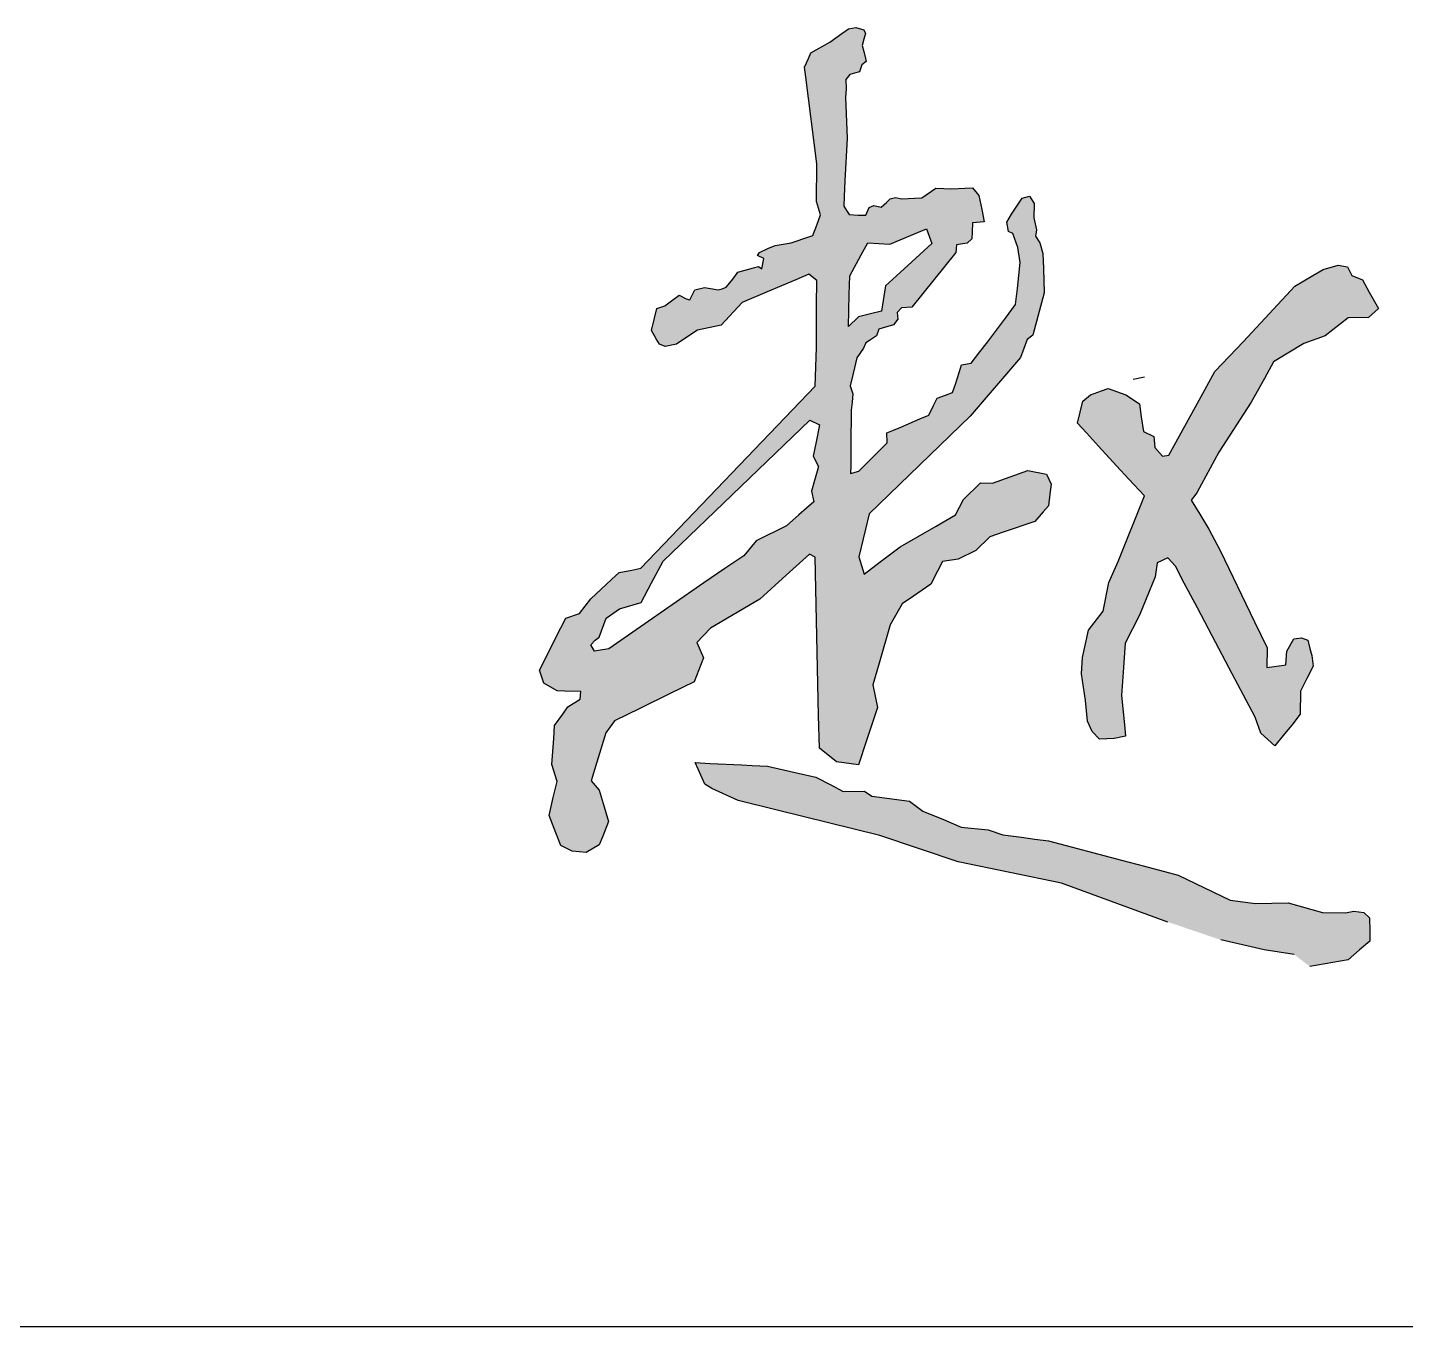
# Model space of a CAD drawing. Header units: inches. Extents: x -1293886 to -986005, y -15154 to 203628.
# Drawn here: x -988859 to -988248, y -2954 to -2378 of the extents above; entities that cross this region are included whole.
import ezdxf

# ---------------------------------------------------------------- set-up
doc = ezdxf.new("R2010")
doc.units = ezdxf.units.IN
doc.header["$LTSCALE"] = 100
doc.header["$MEASUREMENT"] = 0
doc.layers.get('0').update_dxf_attribs({"color": 252})
doc.layers.add('TK', color=142, linetype='Continuous')

# ---------------------------------------------------------------- blocks, each defined once
blk = doc.blocks.new('A$C05385F37')
at = {"layer": 'TK'}
blk.add_line((-8000, -29800), (-1000, -29800), dxfattribs=at)

msp = doc.modelspace()

# ---------------------------------------------------------------- hatches: boundary and pattern name
h = msp.add_hatch(color=1)
h.dxf.hatch_style = 1
h.paths.add_polyline_path([(-988102.1, -2750.84), (-988102.35, -2746.28), (-988097.63, -2742.82), (-988092.08, -2742.12), (-988090.14, -2743.37), (-988090.28, -2749.19), (-988090.44, -2756.1), (-988089.17, -2763.47), (-988088.01, -2770.19), (-988088.75, -2776.78), (-988089.44, -2782.88), (-988091.67, -2785.37), (-988093.05, -2780.11), (-988096.11, -2775.95), (-988099.04, -2771.94), (-988099.99, -2765.41), (-988101.17, -2757.24)], flags=16)
h.paths.add_polyline_path([(-988139.25, -2723.11), (-988142.24, -2719.81), (-988135.94, -2711), (-988129.49, -2705.66), (-988124.14, -2704.09), (-988120.53, -2709.9), (-988118.32, -2719.02), (-988121.31, -2722.33), (-988127.92, -2725.16), (-988134.37, -2726.41)], flags=16)
h.paths.add_polyline_path([(-988034.89, -2615.32), (-988030.85, -2607.53), (-988022.81, -2596.05), (-988018.91, -2582.97), (-988010.87, -2573.1), (-988002.83, -2551.3), (-987995.51, -2531.43), (-987996.4, -2523.3), (-987997.51, -2513.2), (-987998.47, -2504.46), (-987994.1, -2497.37), (-987987.44, -2493.23), (-987977.11, -2495.07), (-987972.06, -2499.2), (-987968.61, -2505.17), (-987970.68, -2514.12), (-987975.04, -2518.02), (-987973.89, -2524.91), (-987977.57, -2535.23), (-987980.66, -2543.92), (-987984, -2554.05), (-988020.24, -2631.29), (-988028.5, -2633.61), (-988031.77, -2632.19), (-988035.31, -2630.66), (-988036.02, -2625.67), (-988036.46, -2622.63), (-988036.88, -2619.72)])
h.paths.add_polyline_path([(-988116.18, -2686.02), (-988115.38, -2688.27), (-988113.66, -2693.14), (-988112.32, -2696.94), (-988106.77, -2705.61), (-988107.17, -2711.17), (-988104.92, -2715.67), (-988103.94, -2717.63), (-988098.83, -2717.79), (-988096.32, -2717.87), (-988095.25, -2715.27), (-988095.78, -2712.89), (-988096.54, -2709.46), (-988098.56, -2706.14), (-988101.44, -2696.41), (-988100.37, -2689.48), (-988099.71, -2685.2), (-988097.71, -2680.96), (-988096.24, -2677.86), (-988100.1, -2674.03), (-988111.57, -2675.37), (-988117.94, -2676.11), (-988124.2, -2676.83), (-988126.51, -2682.05), (-988120.68, -2682.44), (-988117.97, -2682.63)], flags=16)
h.paths.add_polyline_path([(-988150.93, -2565.18), (-988148.42, -2567.05), (-988141.27, -2564.88), (-988134.12, -2567.27), (-988131.52, -2572.46), (-988133.25, -2580.69), (-988134.92, -2588.6), (-988138.24, -2593.25), (-988138.02, -2598.88), (-988137.85, -2603.2), (-988137.76, -2605.63), (-988126.75, -2591.52), (-988119.6, -2590.22), (-988114.84, -2588.7), (-988108.99, -2580.04), (-988100.1, -2572.9), (-988095.99, -2558.82), (-988090.13, -2548.64), (-988081.25, -2543.88), (-988073.67, -2545.61), (-988068.47, -2550.38), (-988070.85, -2557.74), (-988073.88, -2565.97), (-988076.89, -2574.12), (-988091, -2591.95), (-988112.93, -2614.52), (-988111.97, -2617.39), (-988060.4, -2601.73), (-988056.01, -2603.83), (-988053.71, -2607.84), (-988051.51, -2611.71), (-988056.39, -2616.05), (-988061.51, -2620.6), (-988130.98, -2665.64), (-988128.86, -2668.39), (-988123.56, -2669.03), (-988119.75, -2669.49), (-988117, -2662.04), (-988110.01, -2661.2), (-988101.51, -2660.17), (-988096.11, -2659.51), (-988092.64, -2661.83), (-988087.86, -2665.03), (-988083.11, -2666.07), (-988079.47, -2666.86), (-988076.13, -2662.47), (-988074.15, -2659.87), (-988071.89, -2657.81), (-988064.41, -2650.98), (-988056.43, -2647.44), (-988051.89, -2645.43), (-988047.53, -2645.32), (-988045.2, -2648.71), (-988046.26, -2657.39), (-988046.79, -2661.69), (-988047.25, -2665.49), (-988058.91, -2668.68), (-988063.98, -2670.06), (-988066.9, -2674.07), (-988068.01, -2675.61), (-988071.21, -2680.01), (-988075.59, -2680.88), (-988080.28, -2684.4), (-988079.58, -2692.61), (-988074.41, -2713.73), (-988069.25, -2716.55), (-988065.28, -2718.71), (-988057.74, -2719.83), (-988049.13, -2720.14), (-988041.65, -2717.65), (-988033.25, -2714.85), (-988027.4, -2712.89), (-988026.05, -2708.7), (-988026.05, -2700.68), (-988026.05, -2695.4), (-988023.06, -2692.65), (-988013.19, -2692.88), (-988004.48, -2693.08), (-988000.11, -2692.88), (-987996.67, -2695.86), (-987990.7, -2697.01), (-987988.18, -2692.19), (-987986.64, -2689.25), (-987978.31, -2688.06), (-987975.1, -2691.04), (-987977.62, -2695.63), (-987979.72, -2699.43), (-987981.24, -2702.21), (-987978.54, -2704.58), (-987976.17, -2705.48), (-987970.15, -2695.46), (-987940.37, -2658.56), (-987940.01, -2653.93), (-987942.15, -2650.9), (-987942.8, -2649.97), (-987947.32, -2652.14), (-988009.89, -2682.21), (-988017.06, -2680.84), (-988017.77, -2676.56), (-988020.09, -2674.42), (-988020.27, -2669.97), (-988018.13, -2664.26), (-988016.28, -2659.34), (-988011.71, -2654.46), (-987998.94, -2641.25), (-987952.84, -2617), (-987949.21, -2615.08), (-987947.5, -2600.85), (-987951.75, -2593.59), (-987955.07, -2587.93), (-987959.01, -2564.65), (-987957.81, -2560.86), (-987955.95, -2555.03), (-987961.43, -2551.56), (-987966.25, -2551.56), (-987968.15, -2548.11), (-987961.68, -2541.65), (-987960.73, -2533.25), (-987956.52, -2521.41), (-987947.73, -2519.31), (-987942.19, -2524.08), (-987937.07, -2528.49), (-987942.38, -2563.42), (-987940.47, -2572.97), (-987938.18, -2584.42), (-987936.46, -2592.06), (-987934.57, -2600.47), (-987926.14, -2599.51), (-987918.31, -2592.44), (-987892.99, -2574.63), (-987884.58, -2575.35), (-987880.98, -2579.2), (-987880.02, -2588.56), (-987879.61, -2592.48), (-987889.39, -2596.73), (-987890.59, -2604.89), (-987925.2, -2622.16), (-987938.41, -2621.72), (-987944.49, -2621.51), (-987951.78, -2625.28), (-987993.76, -2652.88), (-987994.8, -2659.35), (-987991.05, -2658.57), (-987927.89, -2629.99), (-987922.19, -2631.67), (-987918.18, -2634.9), (-987917.79, -2638.78), (-987916.63, -2644.22), (-987917.53, -2649.13), (-987959.38, -2710.73), (-987957.87, -2712.94), (-987956.18, -2715.41), (-987878.71, -2739.11), (-987855.3, -2746.27), (-987842.62, -2747.05), (-987829.87, -2747.83), (-987809.25, -2755.44), (-987744.39, -2766.84), (-987737.7, -2768.02), (-987733.59, -2771.64), (-987731.24, -2773.71), (-987723.18, -2771.24), (-987716.64, -2769.24), (-987710.78, -2771.44), (-987706.58, -2775.64), (-987699.13, -2782.66), (-987698.87, -2788.19), (-987698.73, -2791.37), (-987703.91, -2796.24), (-987711.71, -2799.76), (-987721.02, -2796.24), (-987728.51, -2793.4), (-987746.03, -2786.78), (-987758.77, -2786.68), (-987771.1, -2783.16), (-987780.5, -2780.47), (-987792.73, -2776.98), (-987800.28, -2774.83), (-987809.18, -2772.28), (-987846.09, -2766.06), (-987870.75, -2758.01), (-987930.64, -2741.92), (-987975.43, -2727.08), (-987983.73, -2732.36), (-988004.62, -2756.5), (-988011.44, -2764.38), (-988017.81, -2771.74), (-988024.23, -2779.17), (-988030.07, -2785.91), (-988035.83, -2783.41), (-988041.28, -2781.04), (-988042.62, -2775.87), (-988044.1, -2770.13), (-988045.6, -2764.34), (-988047.07, -2758.67), (-988047.65, -2753.48), (-988043.63, -2750.22), (-988036.58, -2749.46), (-988036.08, -2754.49), (-988035.47, -2760.52), (-988034.9, -2766.24), (-988028.53, -2765.3), (-988021.23, -2761.53), (-988019.72, -2754.24), (-988013.18, -2747.95), (-988001.92, -2737.14), (-987993.05, -2722.3), (-987994.81, -2715.51), (-987998.58, -2714.25), (-988004.47, -2712.29), (-988009.91, -2715.26), (-988018.97, -2720.21), (-988035.03, -2732.84), (-988049.66, -2735.01), (-988059.03, -2736.4), (-988066.68, -2735.41), (-988071.3, -2734.8), (-988073.97, -2734.46), (-988073.99, -2740.55), (-988074.03, -2751.23), (-988074.79, -2797.08), (-988075.52, -2805.39), (-988080.53, -2808.57), (-988084.81, -2812.11), (-988094.35, -2813.46), (-988102.78, -2792.52), (-988105.24, -2778.85), (-988109.69, -2764.56), (-988114, -2755.81), (-988123.38, -2758.88), (-988133.37, -2764.41), (-988170.28, -2789.16), (-988178.06, -2790.62), (-988189.23, -2792.71), (-988195.34, -2793.86), (-988194.84, -2785.27), (-988195.32, -2772.88), (-988190.46, -2764.62), (-988180.49, -2764.37), (-988175.88, -2764.26), (-988174.41, -2769.72), (-988169.55, -2771.42), (-988162.98, -2765.59), (-988116.78, -2737.4), (-988117.76, -2734), (-988123.83, -2735.46), (-988149.37, -2744.45), (-988157.15, -2742.5), (-988161.52, -2737.89), (-988163.78, -2735.51), (-988163.96, -2731.08), (-988161.04, -2727.92), (-988159.97, -2712.6), (-988155.76, -2710.2), (-988151.26, -2706.44), (-988147.2, -2700.89), (-988144.79, -2691.58), (-988126.51, -2682.05), (-988136.09, -2682.56), (-988148.44, -2683.22), (-988150.89, -2683.35), (-988156.34, -2688.68), (-988167.81, -2699.9), (-988176.07, -2701.74), (-988188.06, -2712.92), (-988209.12, -2725.97), (-988212.27, -2727.93), (-988214.98, -2721.98), (-988219.26, -2712.57), (-988213.91, -2707.86), (-988211.87, -2706.06), (-988201.65, -2702.53), (-988096.64, -2629.02), (-988206.7, -2669.92), (-988212.57, -2667.11), (-988214.69, -2661.94), (-988213.51, -2657.24), (-988209.52, -2653.96), (-988204.04, -2649.45), (-988188.37, -2641.98), (-988146.08, -2624.84), (-988144.9, -2621.08), (-988150.77, -2621.55), (-988154.02, -2621.81), (-988157.43, -2614.4), (-988162.2, -2604.01), (-988161.15, -2587.47), (-988160.46, -2576.71), (-988159.99, -2569.28), (-988158.82, -2565.18)])
h.paths.add_polyline_path([(-988196.36, -2534.86), (-988189.29, -2528.15), (-988169.7, -2520.01), (-988151.39, -2517.22), (-988137.28, -2513.13), (-988106.11, -2513.15), (-988084.49, -2509.59), (-988073.11, -2507.72), (-988060.84, -2513.15), (-988060.33, -2519.5), (-988063.12, -2526.88), (-988065.47, -2533.06), (-988087.03, -2534.5), (-988098.79, -2535.29), (-988111.2, -2532.72), (-988123.15, -2534.5), (-988138.29, -2536.76), (-988155.56, -2542.87), (-988177.84, -2545.43), (-988190.31, -2544.16), (-988193.61, -2539.08)])
h.paths.add_polyline_path([(-988097.97, -2427.9), (-988094.82, -2422.6), (-988094.77, -2422.6), (-988078.86, -2421.46), (-988064.92, -2444.53), (-988064.33, -2458.61), (-988064.13, -2463.45), (-988065.79, -2465.36), (-988066.82, -2470.34), (-988068.88, -2477.96), (-988074.3, -2482.07), (-988080.47, -2491.01), (-988096.46, -2502.01), (-988110.54, -2506.26), (-988137.28, -2513.13), (-988143.51, -2512.12), (-988144.97, -2508.35), (-988140.47, -2507.62), (-988133.2, -2506.45), (-988124.66, -2499.94), (-988119.48, -2495.99), (-988108.27, -2491.97), (-988101.6, -2486.32), (-988093.76, -2477.33), (-988087.55, -2470.2), (-988086.51, -2457.47), (-988088.25, -2453.27), (-988094.92, -2447.76), (-988099.51, -2443.97), (-988101.74, -2437.76), (-988100.73, -2432.54)])
h.paths.add_polyline_path([(-988563.26, -2703.55), (-988556.65, -2703.91), (-988542.61, -2704.59), (-988538.05, -2704.81), (-988531.2, -2705.15), (-988518.95, -2707.91), (-988509.82, -2709.97), (-988503.14, -2713.45), (-988497.63, -2716.33), (-988488.16, -2716.17), (-988484.97, -2718.4), (-988468.22, -2720.64), (-988462.27, -2725.06), (-988453.24, -2728.85), (-988445.33, -2732.17), (-988433.37, -2733.42), (-988426.83, -2735.64), (-988418.59, -2736.69), (-988412.67, -2737.44), (-988406.63, -2738.2), (-988374.22, -2746.81), (-988363.97, -2749.54), (-988349.11, -2753.49), (-988326.01, -2764.54), (-988314.76, -2766.07), (-988300.32, -2765.81), (-988285.11, -2770.03), (-988274.88, -2770.16), (-988271.17, -2769.39), (-988266.83, -2770.03), (-988264.27, -2772.46), (-988264.14, -2778.33), (-988264.05, -2782.78), (-988268.62, -2786.64), (-988273.74, -2790.96), (-988290.73, -2793.92), (-988297.63, -2788.68), (-988310.93, -2786.64), (-988330.23, -2782.16), (-988353.62, -2774.24), (-988400.83, -2756.96), (-988446.7, -2747.56), (-988481.33, -2735.87), (-988526.97, -2724.64), (-988544.16, -2720.41), (-988555.94, -2715.11), (-988559.08, -2713.18), (-988562.01, -2706.44)])
h.paths.add_polyline_path([(-988383.04, -2538.72), (-988380.13, -2537.67), (-988372.28, -2540.56), (-988366.29, -2544.41), (-988365.44, -2550.19), (-988364.47, -2556.69), (-988359.87, -2558.96), (-988359.44, -2563.88), (-988356.02, -2567.72), (-988353.24, -2567.3), (-988350.88, -2563.02), (-988343.79, -2550.13), (-988338.17, -2539.93), (-988332.8, -2530.16), (-988320.07, -2516.83), (-988297.29, -2492.34), (-988289.36, -2487.58), (-988284.86, -2484.89), (-988278.12, -2482.96), (-988274.02, -2483.75), (-988272.03, -2487.58), (-988267.41, -2489.56), (-988264.36, -2494.98), (-988260.32, -2502.19), (-988264.76, -2506.22), (-988273.75, -2506.35), (-988283.93, -2514.28), (-988293.32, -2517.71), (-988306.87, -2525.79), (-988310.79, -2533.24), (-988316.72, -2543.78), (-988331.11, -2565.93), (-988340.6, -2583.67), (-988341.26, -2584.51), (-988343.38, -2587.22), (-988339.52, -2593.45), (-988335.43, -2600.04), (-988330.53, -2609.53), (-988315.23, -2641.17), (-988309.66, -2652.68), (-988309.78, -2661.36), (-988303.2, -2660.5), (-988301.31, -2660.25), (-988300.85, -2654.11), (-988297.87, -2648.65), (-988294.39, -2648.28), (-988291.6, -2649.21), (-988290.67, -2652.93), (-988289.89, -2656.04), (-988289.17, -2660.76), (-988291.97, -2666.22), (-988294.91, -2671.95), (-988295.05, -2682.04), (-988298.69, -2686.94), (-988301.91, -2690.86), (-988306.19, -2696.06), (-988312.42, -2690.58), (-988314.94, -2683.44), (-988320.12, -2673.64), (-988325.14, -2664.16), (-988334.01, -2647.38), (-988340.57, -2634.99), (-988346.39, -2623.97), (-988350.24, -2616.39), (-988353.74, -2612.75), (-988358.36, -2614.99), (-988359.34, -2621.15), (-988362, -2627.73), (-988366.24, -2638.21), (-988372.65, -2650.54), (-988373.35, -2661.32), (-988374.19, -2673.78), (-988373.49, -2681.06), (-988372.94, -2686.75), (-988372.45, -2691.82), (-988377.55, -2692.81), (-988383.99, -2693.23), (-988387.21, -2689.74), (-988389.31, -2685.12), (-988390.15, -2676.02), (-988391.98, -2664.26), (-988391.55, -2656.98), (-988388.89, -2644.8), (-988382.31, -2636.41), (-988379.79, -2623.67), (-988375.73, -2614.43), (-988364.08, -2585.31), (-988370.99, -2577.81), (-988376.42, -2571.91), (-988384.36, -2563.29), (-988389.81, -2557.39), (-988393.77, -2553.09), (-988391.34, -2543.26), (-988387.98, -2540.49)])
h.paths.add_polyline_path([(-988607.61, -2649.26), (-988605.89, -2647.91), (-988602.83, -2639.54), (-988596.9, -2635.45), (-988587.3, -2632.6), (-988582.6, -2623.81), (-988577.51, -2614.3), (-988512.47, -2551.78), (-988508.1, -2553.84), (-988509.64, -2561.29), (-988510.97, -2567.74), (-988508.61, -2572.33), (-988510.41, -2578.5), (-988511.76, -2583.13), (-988510.73, -2587.95), (-988513.89, -2590.72), (-988517.35, -2593.77), (-988522.84, -2598.6), (-988536.24, -2605.24), (-988541.71, -2611.86), (-988550.09, -2617.52), (-988559.5, -2623.87), (-988601.63, -2653.1), (-988606.23, -2653.87), (-988607.93, -2654.15), (-988609.61, -2651.41)], flags=16)
h.paths.add_polyline_path([(-988490.92, -2505.9), (-988495.25, -2510.2), (-988494.95, -2496.05), (-988494.78, -2487.74), (-988489.65, -2478.37), (-988486.77, -2473.13), (-988476.97, -2473.66), (-988467.82, -2469.82), (-988460.78, -2466.87), (-988458.39, -2473.36), (-988465.46, -2479.84), (-988472.46, -2486.26), (-988478.91, -2492.16), (-988479.91, -2498.71), (-988480.64, -2503.42), (-988485.52, -2504.6)], flags=16)
h.paths.add_polyline_path([(-988513, -2391.32), (-988511.99, -2388.89), (-988503.65, -2384.12), (-988498.33, -2380.31), (-988495.29, -2378.13), (-988492.06, -2377.64), (-988488.57, -2378.66), (-988487.75, -2380.31), (-988488.47, -2382.77), (-988489.29, -2385.57), (-988488.57, -2388.31), (-988487.78, -2391.35), (-988487.44, -2392.67), (-988489.4, -2394.16), (-988490.42, -2397.24), (-988492.58, -2397.85), (-988494.76, -2398.47), (-988496.48, -2400.72), (-988496.38, -2404.83), (-988496.68, -2408.62), (-988495.89, -2426.61), (-988496.86, -2445.56), (-988497.22, -2452.59), (-988497.43, -2456.84), (-988495.95, -2459.13), (-988495, -2460.6), (-988490.97, -2460.75), (-988487.65, -2460.88), (-988486.18, -2457.41), (-988484.01, -2456.5), (-988480.75, -2457.32), (-988478.49, -2455.24), (-988476.75, -2453.64), (-988474.41, -2452.98), (-988471.61, -2453.61), (-988466, -2453.34), (-988462.79, -2453.18), (-988456.58, -2448.81), (-988449.52, -2449.18), (-988443.73, -2448.9), (-988440.37, -2448.75), (-988437.53, -2452.09), (-988436.24, -2458.38), (-988435.12, -2463.85), (-988440.26, -2464.22), (-988440.47, -2468.3), (-988440.63, -2471.38), (-988442.65, -2473.22), (-988445.61, -2473.71), (-988447.36, -2474), (-988447.72, -2477.43), (-988467.23, -2501.58), (-988471.75, -2501.88), (-988473.65, -2504.04), (-988473.47, -2506.98), (-988475.29, -2509.4), (-988480.39, -2510.95), (-988481.92, -2511.42), (-988482.81, -2514.32), (-988486.01, -2516.4), (-988487.64, -2517.45), (-988488.69, -2519.85), (-988491.65, -2524.05), (-988493.23, -2530.99), (-988494.49, -2536.52), (-988493.35, -2540.01), (-988493.72, -2543.67), (-988494.09, -2547.35), (-988494.24, -2562.87), (-988494.32, -2571.92), (-988494.36, -2575.44), (-988490.71, -2574.36), (-988486.41, -2570.07), (-988481.43, -2565.09), (-988478.13, -2561.8), (-988478.29, -2557.35), (-988475.37, -2556.12), (-988472.14, -2554.76), (-988463.66, -2551.2), (-988459.62, -2549.5), (-988457.58, -2545.24), (-988456.05, -2542.04), (-988452.21, -2540.64), (-988449.14, -2539.52), (-988447.92, -2535.74), (-988447.15, -2533.34), (-988446.12, -2530.15), (-988445.16, -2527.17), (-988440.86, -2526.39), (-988437.03, -2521.49), (-988433.63, -2517.13), (-988425.67, -2506.49), (-988421.19, -2500.48), (-988420.41, -2493.29), (-988419.8, -2487.61), (-988419.18, -2481.86), (-988420.16, -2475.18), (-988422.4, -2468.92), (-988424.38, -2468.09), (-988425.04, -2463.96), (-988422.98, -2460.42), (-988418.35, -2453.23), (-988415.05, -2452.41), (-988412.98, -2455.71), (-988413.15, -2462.07), (-988411.99, -2467.27), (-988412.32, -2470.16), (-988410.42, -2473.13), (-988409.1, -2477.75), (-988408.85, -2484.52), (-988408.46, -2495.33), (-988413.56, -2514.1), (-988416, -2515.96), (-988419.03, -2523.99), (-988441.41, -2549.93), (-988486.19, -2593.26), (-988487.83, -2600.06), (-988490.78, -2612.28), (-988488.3, -2619.97), (-988481.26, -2614.58), (-988472.45, -2607.83), (-988456.42, -2598.65), (-988447.79, -2593.71), (-988444.23, -2586.94), (-988436.69, -2579.55), (-988431.39, -2579.66), (-988415.84, -2574.02), (-988407.43, -2575.63), (-988405.36, -2580.12), (-988405.94, -2584.5), (-988406.62, -2589.72), (-988408.93, -2592.32), (-988412.72, -2596.61), (-988426.64, -2601.36), (-988432.63, -2603.4), (-988438.9, -2609.52), (-988446.66, -2613.4), (-988453.6, -2614.42), (-988455.85, -2618.71), (-988458.85, -2624.43), (-988466.48, -2629.74), (-988471.46, -2633.2), (-988476.89, -2642.4), (-988481.74, -2659.52), (-988484.45, -2669.12), (-988482.39, -2679.12), (-988487.29, -2693.82), (-988490.86, -2704.5), (-988500.69, -2703.29), (-988508.21, -2697.09), (-988508.54, -2682.72), (-988510.13, -2612.51), (-988512.62, -2611.12), (-988522.9, -2620.43), (-988534.63, -2631.05), (-988556.47, -2644.02), (-988562.57, -2650.3), (-988559.62, -2657.1), (-988563.7, -2667.73), (-988574.35, -2672.94), (-988587.83, -2679.53), (-988599.1, -2685.05), (-988602.89, -2690.37), (-988606.86, -2703.39), (-988609.38, -2711.67), (-988605.87, -2715.82), (-988604.1, -2721.74), (-988601.73, -2729.63), (-988604.29, -2736.14), (-988605.84, -2740.07), (-988611.6, -2743.44), (-988617.92, -2742.85), (-988622.85, -2740.29), (-988625.02, -2734.76), (-988628.07, -2727.02), (-988626.21, -2718.98), (-988624.56, -2711.88), (-988626.8, -2704.38), (-988626.01, -2692.94), (-988625.61, -2687.14), (-988622.06, -2682.09), (-988619.73, -2678.77), (-988614.36, -2675.38), (-988613.97, -2672.03), (-988621.07, -2671.83), (-988624.48, -2671.73), (-988630.35, -2668.28), (-988632.33, -2662.56), (-988622.85, -2643.81), (-988620.7, -2639.56), (-988614.56, -2637.5), (-988609.62, -2630.99), (-988600.35, -2622.31), (-988597.05, -2619.22), (-988591.46, -2618.17), (-988587.45, -2617.41), (-988510.1, -2536.71), (-988509.48, -2519.55), (-988509.43, -2500.9), (-988509.4, -2489.79), (-988512.82, -2487.02), (-988518.69, -2489.49), (-988531.34, -2494.81), (-988542.51, -2499.51), (-988551.72, -2509.54), (-988562.25, -2511.87), (-988565.66, -2514.1), (-988571.52, -2517.95), (-988576.61, -2518.99), (-988579.05, -2518.03), (-988580.54, -2515.59), (-988582.73, -2511.99), (-988581.39, -2506.45), (-988580.37, -2502.2), (-988576.82, -2501.03), (-988573.84, -2498.8), (-988570.46, -2496.26), (-988567.25, -2497.95), (-988565.66, -2498.37), (-988564.59, -2496.25), (-988563.4, -2493.87), (-988559.17, -2492.85), (-988555.66, -2493.49), (-988553.17, -2493.94), (-988551.3, -2493.49), (-988549.6, -2492.74), (-988547.16, -2489.98), (-988545.67, -2487.96), (-988544.32, -2486.14), (-988537.48, -2484.24), (-988535.23, -2483.62), (-988533.76, -2484.67), (-988532.8, -2479.99), (-988535.67, -2478.72), (-988534.82, -2477.34), (-988531, -2475.64), (-988527.89, -2474.26), (-988520.79, -2473.09), (-988512.39, -2470.32), (-988511.05, -2469.88), (-988509.39, -2465.32), (-988507.72, -2460.7), (-988509.56, -2454.73), (-988509.39, -2438.09), (-988514.19, -2399.62), (-988514.74, -2395.22)])
edge = h.paths.add_edge_path(flags=17)
edge.add_line((-988556.65, -2703.91), (-988553.46, -2704.06))

# ---------------------------------------------------------------- linework, layer by layer
at = {"color": 1}
for p, q in [((-988503.65, -2384.12), (-988498.33, -2380.31)), ((-988498.33, -2380.31), (-988495.29, -2378.13)), ((-988495.29, -2378.13), (-988492.06, -2377.64)), ((-988492.06, -2377.64), (-988488.57, -2378.66)), ((-988488.47, -2382.77), (-988489.29, -2385.57)), ((-988488.57, -2378.66), (-988487.75, -2380.31)), ((-988487.75, -2380.31), (-988488.47, -2382.77)), ((-988513, -2391.32), (-988511.99, -2388.89)), ((-988511.99, -2388.89), (-988503.65, -2384.12)), ((-988489.29, -2385.57), (-988488.57, -2388.31)), ((-988488.57, -2388.31), (-988487.78, -2391.35)), ((-988514.74, -2395.22), (-988513, -2391.32)), ((-988514.19, -2399.62), (-988514.74, -2395.22)), ((-988489.4, -2394.16), (-988490.42, -2397.24)), ((-988487.44, -2392.67), (-988489.4, -2394.16)), ((-988487.78, -2391.35), (-988487.44, -2392.67)), ((-988509.39, -2438.09), (-988514.19, -2399.62)), ((-988494.76, -2398.47), (-988496.48, -2400.72)), ((-988496.48, -2400.72), (-988496.38, -2404.83)), ((-988492.58, -2397.85), (-988494.76, -2398.47)), ((-988490.42, -2397.24), (-988492.58, -2397.85)), ((-988496.38, -2404.83), (-988496.68, -2408.62)), ((-988496.68, -2408.62), (-988495.89, -2426.61)), ((-988495.89, -2426.61), (-988496.86, -2445.56)), ((-988509.56, -2454.73), (-988509.39, -2438.09)), ((-988496.86, -2445.56), (-988497.22, -2452.59)), ((-988462.79, -2453.18), (-988456.58, -2448.81)), ((-988456.58, -2448.81), (-988449.52, -2449.18)), ((-988449.52, -2449.18), (-988443.73, -2448.9)), ((-988443.73, -2448.9), (-988440.37, -2448.75)), ((-988440.37, -2448.75), (-988437.53, -2452.09)), ((-988507.72, -2460.7), (-988509.56, -2454.73)), ((-988497.22, -2452.59), (-988497.43, -2456.84)), ((-988480.75, -2457.32), (-988478.49, -2455.24)), ((-988478.49, -2455.24), (-988476.75, -2453.64)), ((-988476.75, -2453.64), (-988474.41, -2452.98)), ((-988474.41, -2452.98), (-988471.61, -2453.61)), ((-988471.61, -2453.61), (-988466, -2453.34)), ((-988466, -2453.34), (-988462.79, -2453.18)), ((-988437.53, -2452.09), (-988436.24, -2458.38)), ((-988422.98, -2460.42), (-988418.35, -2453.23)), ((-988418.35, -2453.23), (-988415.05, -2452.41)), ((-988415.05, -2452.41), (-988412.98, -2455.71)), ((-988412.98, -2455.71), (-988413.15, -2462.07)), ((-988509.39, -2465.32), (-988507.72, -2460.7)), ((-988497.43, -2456.84), (-988495.95, -2459.13)), ((-988495.95, -2459.13), (-988495, -2460.6)), ((-988495, -2460.6), (-988490.97, -2460.75)), ((-988490.97, -2460.75), (-988487.65, -2460.88)), ((-988487.65, -2460.88), (-988486.18, -2457.41)), ((-988486.18, -2457.41), (-988484.01, -2456.5)), ((-988484.01, -2456.5), (-988480.75, -2457.32)), ((-988436.24, -2458.38), (-988435.12, -2463.85)), ((-988425.04, -2463.96), (-988422.98, -2460.42)), ((-988413.15, -2462.07), (-988411.99, -2467.27)), ((-988511.05, -2469.88), (-988509.39, -2465.32)), ((-988467.82, -2469.82), (-988460.78, -2466.87)), ((-988460.78, -2466.87), (-988458.39, -2473.36)), ((-988440.47, -2468.3), (-988440.63, -2471.38)), ((-988440.26, -2464.22), (-988440.47, -2468.3)), ((-988435.12, -2463.85), (-988440.26, -2464.22)), ((-988424.38, -2468.09), (-988425.04, -2463.96)), ((-988422.4, -2468.92), (-988424.38, -2468.09)), ((-988411.99, -2467.27), (-988412.32, -2470.16)), ((-988531, -2475.64), (-988527.89, -2474.26)), ((-988527.89, -2474.26), (-988520.79, -2473.09)), ((-988520.79, -2473.09), (-988512.39, -2470.32)), ((-988512.39, -2470.32), (-988511.05, -2469.88)), ((-988489.65, -2478.37), (-988486.77, -2473.13)), ((-988486.77, -2473.13), (-988476.97, -2473.66)), ((-988476.97, -2473.66), (-988467.82, -2469.82)), ((-988458.39, -2473.36), (-988465.46, -2479.84)), ((-988447.36, -2474), (-988447.72, -2477.43)), ((-988445.61, -2473.71), (-988447.36, -2474)), ((-988442.65, -2473.22), (-988445.61, -2473.71)), ((-988440.63, -2471.38), (-988442.65, -2473.22)), ((-988420.16, -2475.18), (-988422.4, -2468.92)), ((-988412.32, -2470.16), (-988410.42, -2473.13)), ((-988410.42, -2473.13), (-988409.1, -2477.75)), ((-988535.67, -2478.72), (-988534.82, -2477.34)), ((-988532.8, -2479.99), (-988535.67, -2478.72)), ((-988534.82, -2477.34), (-988531, -2475.64)), ((-988533.76, -2484.67), (-988532.8, -2479.99)), ((-988494.78, -2487.74), (-988489.65, -2478.37)), ((-988465.46, -2479.84), (-988472.46, -2486.26)), ((-988447.72, -2477.43), (-988467.23, -2501.58)), ((-988419.18, -2481.86), (-988420.16, -2475.18)), ((-988409.1, -2477.75), (-988408.85, -2484.52)), ((-988545.67, -2487.96), (-988544.32, -2486.14)), ((-988544.32, -2486.14), (-988537.48, -2484.24)), ((-988537.48, -2484.24), (-988535.23, -2483.62)), ((-988535.23, -2483.62), (-988533.76, -2484.67)), ((-988533.76, -2484.67), (-988533.76, -2484.67)), ((-988512.82, -2487.02), (-988518.69, -2489.49)), ((-988509.4, -2489.79), (-988512.82, -2487.02)), ((-988472.46, -2486.26), (-988478.91, -2492.16)), ((-988419.8, -2487.61), (-988419.18, -2481.86)), ((-988408.85, -2484.52), (-988408.46, -2495.33)), ((-988289.36, -2487.58), (-988284.86, -2484.89)), ((-988284.86, -2484.89), (-988278.12, -2482.96)), ((-988278.12, -2482.96), (-988274.02, -2483.75)), ((-988274.02, -2483.75), (-988272.03, -2487.58)), ((-988563.4, -2493.87), (-988559.17, -2492.85)), ((-988559.17, -2492.85), (-988555.66, -2493.49)), ((-988551.3, -2493.49), (-988549.6, -2492.74)), ((-988549.6, -2492.74), (-988547.16, -2489.98)), ((-988549.6, -2492.74), (-988549.6, -2492.74)), ((-988547.16, -2489.98), (-988545.67, -2487.96)), ((-988518.69, -2489.49), (-988531.34, -2494.81)), ((-988509.43, -2500.9), (-988509.4, -2489.79)), ((-988494.95, -2496.05), (-988494.78, -2487.74)), ((-988478.91, -2492.16), (-988479.91, -2498.71)), ((-988420.41, -2493.29), (-988419.8, -2487.61)), ((-988320.07, -2516.83), (-988297.29, -2492.34)), ((-988297.29, -2492.34), (-988289.36, -2487.58)), ((-988272.03, -2487.58), (-988267.41, -2489.56)), ((-988267.41, -2489.56), (-988264.36, -2494.98)), ((-988576.82, -2501.03), (-988573.84, -2498.8)), ((-988573.84, -2498.8), (-988570.46, -2496.26)), ((-988570.46, -2496.26), (-988567.25, -2497.95)), ((-988567.25, -2497.95), (-988565.66, -2498.37)), ((-988565.66, -2498.37), (-988564.59, -2496.25)), ((-988564.59, -2496.25), (-988563.4, -2493.87)), ((-988555.66, -2493.49), (-988553.17, -2493.94)), ((-988553.17, -2493.94), (-988551.3, -2493.49)), ((-988531.34, -2494.81), (-988542.51, -2499.51)), ((-988495.25, -2510.2), (-988494.95, -2496.05)), ((-988479.91, -2498.71), (-988480.64, -2503.42)), ((-988421.19, -2500.48), (-988420.41, -2493.29)), ((-988408.46, -2495.33), (-988413.56, -2514.1)), ((-988264.36, -2494.98), (-988260.32, -2502.19)), ((-988581.39, -2506.45), (-988580.37, -2502.2)), ((-988580.37, -2502.2), (-988576.82, -2501.03)), ((-988542.51, -2499.51), (-988551.72, -2509.54)), ((-988509.48, -2519.55), (-988509.43, -2500.9)), ((-988485.52, -2504.6), (-988490.92, -2505.9)), ((-988480.64, -2503.42), (-988485.52, -2504.6)), ((-988471.75, -2501.88), (-988473.65, -2504.04)), ((-988473.65, -2504.04), (-988473.47, -2506.98)), ((-988467.23, -2501.58), (-988471.75, -2501.88)), ((-988425.67, -2506.49), (-988421.19, -2500.48)), ((-988260.32, -2502.19), (-988264.76, -2506.22)), ((-988582.73, -2511.99), (-988581.39, -2506.45)), ((-988551.72, -2509.54), (-988562.25, -2511.87)), ((-988490.92, -2505.9), (-988495.25, -2510.2)), ((-988481.92, -2511.42), (-988482.81, -2514.32)), ((-988480.39, -2510.95), (-988481.92, -2511.42)), ((-988475.29, -2509.4), (-988480.39, -2510.95)), ((-988473.47, -2506.98), (-988475.29, -2509.4)), ((-988433.63, -2517.13), (-988425.67, -2506.49)), ((-988273.75, -2506.35), (-988283.93, -2514.28)), ((-988264.76, -2506.22), (-988273.75, -2506.35)), ((-988580.54, -2515.59), (-988582.73, -2511.99)), ((-988579.05, -2518.03), (-988580.54, -2515.59)), ((-988565.66, -2514.1), (-988571.52, -2517.95)), ((-988562.25, -2511.87), (-988565.66, -2514.1)), ((-988487.64, -2517.45), (-988488.69, -2519.85)), ((-988486.01, -2516.4), (-988487.64, -2517.45)), ((-988482.81, -2514.32), (-988486.01, -2516.4)), ((-988437.03, -2521.49), (-988433.63, -2517.13)), ((-988416, -2515.96), (-988419.03, -2523.99)), ((-988413.56, -2514.1), (-988416, -2515.96)), ((-988332.8, -2530.16), (-988320.07, -2516.83)), ((-988283.93, -2514.28), (-988293.32, -2517.71)), ((-988576.61, -2518.99), (-988579.05, -2518.03)), ((-988571.52, -2517.95), (-988576.61, -2518.99)), ((-988510.1, -2536.71), (-988509.48, -2519.55)), ((-988488.69, -2519.85), (-988491.65, -2524.05)), ((-988440.86, -2526.39), (-988437.03, -2521.49)), ((-988293.32, -2517.71), (-988306.87, -2525.79)), ((-988491.65, -2524.05), (-988493.23, -2530.99)), ((-988446.12, -2530.15), (-988445.16, -2527.17)), ((-988445.16, -2527.17), (-988440.86, -2526.39)), ((-988419.03, -2523.99), (-988441.41, -2549.93)), ((-988306.87, -2525.79), (-988310.79, -2533.24)), ((-988493.23, -2530.99), (-988494.49, -2536.52)), ((-988449.14, -2539.52), (-988447.92, -2535.74)), ((-988447.92, -2535.74), (-988447.15, -2533.34)), ((-988447.15, -2533.34), (-988446.12, -2530.15)), ((-988364.02, -2532.72), (-988369.12, -2533.71)), ((-988338.17, -2539.93), (-988332.8, -2530.16)), ((-988310.79, -2533.24), (-988316.72, -2543.78)), ((-988587.45, -2617.41), (-988510.1, -2536.71)), ((-988494.49, -2536.52), (-988493.35, -2540.01)), ((-988493.35, -2540.01), (-988493.72, -2543.67)), ((-988456.05, -2542.04), (-988452.21, -2540.64)), ((-988452.21, -2540.64), (-988449.14, -2539.52)), ((-988391.34, -2543.26), (-988387.98, -2540.49)), ((-988387.98, -2540.49), (-988383.04, -2538.72)), ((-988383.04, -2538.72), (-988380.13, -2537.67)), ((-988380.13, -2537.67), (-988380.13, -2537.67)), ((-988380.13, -2537.67), (-988372.28, -2540.56)), ((-988372.28, -2540.56), (-988366.29, -2544.41)), ((-988343.79, -2550.13), (-988338.17, -2539.93)), ((-988494.09, -2547.35), (-988494.24, -2562.87)), ((-988493.72, -2543.67), (-988494.09, -2547.35)), ((-988459.62, -2549.5), (-988457.58, -2545.24)), ((-988457.58, -2545.24), (-988456.05, -2542.04)), ((-988393.77, -2553.09), (-988391.34, -2543.26)), ((-988366.29, -2544.41), (-988365.44, -2550.19)), ((-988316.72, -2543.78), (-988331.11, -2565.93)), ((-988577.51, -2614.3), (-988512.47, -2551.78)), ((-988512.47, -2551.78), (-988508.1, -2553.84)), ((-988508.1, -2553.84), (-988509.64, -2561.29)), ((-988441.41, -2549.93), (-988486.19, -2593.26)), ((-988472.14, -2554.76), (-988463.66, -2551.2)), ((-988463.66, -2551.2), (-988459.62, -2549.5)), ((-988389.81, -2557.39), (-988393.77, -2553.09)), ((-988365.44, -2550.19), (-988364.47, -2556.69)), ((-988350.88, -2563.02), (-988343.79, -2550.13)), ((-988478.29, -2557.35), (-988475.37, -2556.12)), ((-988478.13, -2561.8), (-988478.29, -2557.35)), ((-988475.37, -2556.12), (-988472.14, -2554.76)), ((-988384.36, -2563.29), (-988389.81, -2557.39)), ((-988364.47, -2556.69), (-988359.87, -2558.96)), ((-988359.87, -2558.96), (-988359.44, -2563.88)), ((-988509.64, -2561.29), (-988510.97, -2567.74)), ((-988494.24, -2562.87), (-988494.32, -2571.92)), ((-988486.41, -2570.07), (-988481.43, -2565.09)), ((-988481.43, -2565.09), (-988478.13, -2561.8)), ((-988376.42, -2571.91), (-988384.36, -2563.29)), ((-988359.44, -2563.88), (-988356.02, -2567.72)), ((-988353.24, -2567.3), (-988350.88, -2563.02)), ((-988331.11, -2565.93), (-988340.6, -2583.67)), ((-988510.97, -2567.74), (-988508.61, -2572.33)), ((-988508.61, -2572.33), (-988510.41, -2578.5)), ((-988494.32, -2571.92), (-988494.36, -2575.44)), ((-988490.71, -2574.36), (-988486.41, -2570.07)), ((-988370.99, -2577.81), (-988376.42, -2571.91)), ((-988356.02, -2567.72), (-988353.24, -2567.3)), ((-988510.41, -2578.5), (-988511.76, -2583.13)), ((-988494.36, -2575.44), (-988490.71, -2574.36)), ((-988431.39, -2579.66), (-988415.84, -2574.02)), ((-988415.84, -2574.02), (-988407.43, -2575.63)), ((-988407.43, -2575.63), (-988405.36, -2580.12)), ((-988364.08, -2585.31), (-988370.99, -2577.81)), ((-988511.76, -2583.13), (-988510.73, -2587.95)), ((-988444.23, -2586.94), (-988436.69, -2579.55)), ((-988436.69, -2579.55), (-988431.39, -2579.66)), ((-988405.94, -2584.5), (-988406.62, -2589.72)), ((-988405.36, -2580.12), (-988405.94, -2584.5)), ((-988341.26, -2584.51), (-988343.38, -2587.22)), ((-988340.6, -2583.67), (-988341.26, -2584.51)), ((-988513.89, -2590.72), (-988517.35, -2593.77)), ((-988510.73, -2587.95), (-988513.89, -2590.72)), ((-988447.79, -2593.71), (-988444.23, -2586.94)), ((-988444.23, -2586.94), (-988444.23, -2586.94)), ((-988406.62, -2589.72), (-988408.93, -2592.32)), ((-988375.73, -2614.43), (-988364.08, -2585.31)), ((-988343.38, -2587.22), (-988339.52, -2593.45)), ((-988517.35, -2593.77), (-988522.84, -2598.6)), ((-988486.19, -2593.26), (-988487.83, -2600.06)), ((-988456.42, -2598.65), (-988447.79, -2593.71)), ((-988412.72, -2596.61), (-988426.64, -2601.36)), ((-988408.93, -2592.32), (-988412.72, -2596.61)), ((-988339.52, -2593.45), (-988335.43, -2600.04)), ((-988522.84, -2598.6), (-988536.24, -2605.24)), ((-988487.83, -2600.06), (-988490.78, -2612.28)), ((-988472.45, -2607.83), (-988456.42, -2598.65)), ((-988426.64, -2601.36), (-988432.63, -2603.4)), ((-988335.43, -2600.04), (-988330.53, -2609.53)), ((-988536.24, -2605.24), (-988541.71, -2611.86)), ((-988481.26, -2614.58), (-988472.45, -2607.83)), ((-988432.63, -2603.4), (-988438.9, -2609.52)), ((-988582.6, -2623.81), (-988577.51, -2614.3)), ((-988541.71, -2611.86), (-988550.09, -2617.52)), ((-988512.62, -2611.12), (-988522.9, -2620.43)), ((-988510.13, -2612.51), (-988512.62, -2611.12)), ((-988508.54, -2682.72), (-988510.13, -2612.51)), ((-988490.78, -2612.28), (-988488.3, -2619.97)), ((-988488.3, -2619.97), (-988481.26, -2614.58)), ((-988453.6, -2614.42), (-988455.85, -2618.71)), ((-988446.66, -2613.4), (-988453.6, -2614.42)), ((-988438.9, -2609.52), (-988446.66, -2613.4)), ((-988379.79, -2623.67), (-988375.73, -2614.43)), ((-988358.36, -2614.99), (-988359.34, -2621.15)), ((-988353.74, -2612.75), (-988358.36, -2614.99)), ((-988350.24, -2616.39), (-988353.74, -2612.75)), ((-988330.53, -2609.53), (-988315.23, -2641.17)), ((-988600.35, -2622.31), (-988597.05, -2619.22)), ((-988597.05, -2619.22), (-988591.46, -2618.17)), ((-988591.46, -2618.17), (-988587.45, -2617.41)), ((-988550.09, -2617.52), (-988559.5, -2623.87)), ((-988522.9, -2620.43), (-988534.63, -2631.05)), ((-988455.85, -2618.71), (-988458.85, -2624.43)), ((-988359.34, -2621.15), (-988362, -2627.73)), ((-988346.39, -2623.97), (-988350.24, -2616.39)), ((-988609.62, -2630.99), (-988600.35, -2622.31)), ((-988559.5, -2623.87), (-988601.63, -2653.1)), ((-988587.3, -2632.6), (-988582.6, -2623.81)), ((-988458.85, -2624.43), (-988466.48, -2629.74)), ((-988382.31, -2636.41), (-988379.79, -2623.67)), ((-988340.57, -2634.99), (-988346.39, -2623.97)), ((-988614.56, -2637.5), (-988609.62, -2630.99)), ((-988596.9, -2635.45), (-988587.3, -2632.6)), ((-988534.63, -2631.05), (-988556.47, -2644.02)), ((-988471.46, -2633.2), (-988476.89, -2642.4)), ((-988466.48, -2629.74), (-988471.46, -2633.2)), ((-988362, -2627.73), (-988366.24, -2638.21)), ((-988622.85, -2643.81), (-988620.7, -2639.56)), ((-988620.7, -2639.56), (-988614.56, -2637.5)), ((-988605.89, -2647.91), (-988602.83, -2639.54)), ((-988602.83, -2639.54), (-988596.9, -2635.45)), ((-988388.89, -2644.8), (-988382.31, -2636.41)), ((-988366.24, -2638.21), (-988372.65, -2650.54)), ((-988334.01, -2647.38), (-988340.57, -2634.99)), ((-988632.33, -2662.56), (-988622.85, -2643.81)), ((-988556.47, -2644.02), (-988562.57, -2650.3)), ((-988476.89, -2642.4), (-988481.74, -2659.52)), ((-988391.55, -2656.98), (-988388.89, -2644.8)), ((-988315.23, -2641.17), (-988309.66, -2652.68)), ((-988609.61, -2651.41), (-988607.61, -2649.26)), ((-988607.93, -2654.15), (-988609.61, -2651.41)), ((-988607.61, -2649.26), (-988605.89, -2647.91)), ((-988562.57, -2650.3), (-988559.62, -2657.1)), ((-988372.65, -2650.54), (-988373.35, -2661.32)), ((-988325.14, -2664.16), (-988334.01, -2647.38)), ((-988300.85, -2654.11), (-988297.87, -2648.65)), ((-988297.87, -2648.65), (-988294.39, -2648.28)), ((-988294.39, -2648.28), (-988291.6, -2649.21)), ((-988291.6, -2649.21), (-988290.67, -2652.93)), ((-988606.23, -2653.87), (-988607.93, -2654.15)), ((-988607.93, -2654.15), (-988607.93, -2654.15)), ((-988601.63, -2653.1), (-988606.23, -2653.87)), ((-988559.62, -2657.1), (-988563.7, -2667.73)), ((-988391.98, -2664.26), (-988391.55, -2656.98)), ((-988309.66, -2652.68), (-988309.78, -2661.36)), ((-988301.31, -2660.25), (-988300.85, -2654.11)), ((-988290.67, -2652.93), (-988289.89, -2656.04)), ((-988289.89, -2656.04), (-988289.17, -2660.76)), ((-988630.35, -2668.28), (-988632.33, -2662.56)), ((-988481.74, -2659.52), (-988484.45, -2669.12)), ((-988373.35, -2661.32), (-988374.19, -2673.78)), ((-988320.12, -2673.64), (-988325.14, -2664.16)), ((-988309.78, -2661.36), (-988303.2, -2660.5)), ((-988303.2, -2660.5), (-988301.31, -2660.25)), ((-988289.17, -2660.76), (-988291.97, -2666.22)), ((-988624.48, -2671.73), (-988630.35, -2668.28)), ((-988563.7, -2667.73), (-988574.35, -2672.94)), ((-988484.45, -2669.12), (-988482.39, -2679.12)), ((-988390.15, -2676.02), (-988391.98, -2664.26)), ((-988291.97, -2666.22), (-988294.91, -2671.95)), ((-988621.07, -2671.83), (-988624.48, -2671.73)), ((-988613.97, -2672.03), (-988621.07, -2671.83)), ((-988619.73, -2678.77), (-988614.36, -2675.38)), ((-988614.36, -2675.38), (-988613.97, -2672.03)), ((-988613.97, -2672.03), (-988613.97, -2672.03)), ((-988574.35, -2672.94), (-988587.83, -2679.53)), ((-988389.31, -2685.12), (-988390.15, -2676.02)), ((-988374.19, -2673.78), (-988373.49, -2681.06)), ((-988314.94, -2683.44), (-988320.12, -2673.64)), ((-988294.91, -2671.95), (-988295.05, -2682.04)), ((-988625.61, -2687.14), (-988622.06, -2682.09)), ((-988622.06, -2682.09), (-988619.73, -2678.77)), ((-988587.83, -2679.53), (-988599.1, -2685.05)), ((-988482.39, -2679.12), (-988487.29, -2693.82)), ((-988373.49, -2681.06), (-988372.94, -2686.75)), ((-988295.05, -2682.04), (-988298.69, -2686.94)), ((-988626.01, -2692.94), (-988625.61, -2687.14)), ((-988599.1, -2685.05), (-988602.89, -2690.37)), ((-988508.21, -2697.09), (-988508.54, -2682.72)), ((-988387.21, -2689.74), (-988389.31, -2685.12)), ((-988372.94, -2686.75), (-988372.45, -2691.82)), ((-988312.42, -2690.58), (-988314.94, -2683.44)), ((-988298.69, -2686.94), (-988301.91, -2690.86)), ((-988626.8, -2704.38), (-988626.01, -2692.94)), ((-988602.89, -2690.37), (-988606.86, -2703.39)), ((-988487.29, -2693.82), (-988490.86, -2704.5)), ((-988383.99, -2693.23), (-988387.21, -2689.74)), ((-988377.55, -2692.81), (-988383.99, -2693.23)), ((-988372.45, -2691.82), (-988377.55, -2692.81)), ((-988306.19, -2696.06), (-988312.42, -2690.58)), ((-988301.91, -2690.86), (-988306.19, -2696.06)), ((-988500.69, -2703.29), (-988508.21, -2697.09)), ((-988624.56, -2711.88), (-988626.8, -2704.38)), ((-988606.86, -2703.39), (-988609.38, -2711.67)), ((-988563.26, -2703.55), (-988556.65, -2703.91)), ((-988562.01, -2706.44), (-988563.26, -2703.55)), ((-988559.08, -2713.18), (-988562.01, -2706.44)), ((-988556.65, -2703.91), (-988553.46, -2704.06)), ((-988556.65, -2703.91), (-988542.61, -2704.59)), ((-988542.61, -2704.59), (-988538.05, -2704.81)), ((-988538.05, -2704.81), (-988531.2, -2705.15)), ((-988531.2, -2705.15), (-988518.95, -2707.91)), ((-988490.86, -2704.5), (-988500.69, -2703.29)), ((-988626.21, -2718.98), (-988624.56, -2711.88)), ((-988609.38, -2711.67), (-988605.87, -2715.82)), ((-988518.95, -2707.91), (-988509.82, -2709.97)), ((-988509.82, -2709.97), (-988503.14, -2713.45)), ((-988628.07, -2727.02), (-988626.21, -2718.98)), ((-988605.87, -2715.82), (-988604.1, -2721.74)), ((-988555.94, -2715.11), (-988559.08, -2713.18)), ((-988544.16, -2720.41), (-988555.94, -2715.11)), ((-988503.14, -2713.45), (-988497.63, -2716.33)), ((-988497.63, -2716.33), (-988488.16, -2716.17)), ((-988488.16, -2716.17), (-988484.97, -2718.4)), ((-988484.97, -2718.4), (-988468.22, -2720.64)), ((-988604.1, -2721.74), (-988601.73, -2729.63)), ((-988526.97, -2724.64), (-988544.16, -2720.41)), ((-988481.33, -2735.87), (-988526.97, -2724.64)), ((-988468.22, -2720.64), (-988462.27, -2725.06)), ((-988462.27, -2725.06), (-988453.24, -2728.85)), ((-988625.02, -2734.76), (-988628.07, -2727.02)), ((-988601.73, -2729.63), (-988604.29, -2736.14)), ((-988453.24, -2728.85), (-988445.33, -2732.17)), ((-988622.85, -2740.29), (-988625.02, -2734.76)), ((-988604.29, -2736.14), (-988605.84, -2740.07)), ((-988446.7, -2747.56), (-988481.33, -2735.87)), ((-988445.33, -2732.17), (-988433.37, -2733.42)), ((-988433.37, -2733.42), (-988426.83, -2735.64)), ((-988426.83, -2735.64), (-988418.59, -2736.69)), ((-988418.59, -2736.69), (-988412.67, -2737.44)), ((-988412.67, -2737.44), (-988406.63, -2738.2)), ((-988617.92, -2742.85), (-988622.85, -2740.29)), ((-988611.6, -2743.44), (-988617.92, -2742.85)), ((-988605.84, -2740.07), (-988611.6, -2743.44)), ((-988406.63, -2738.2), (-988374.22, -2746.81)), ((-988400.83, -2756.96), (-988446.7, -2747.56)), ((-988374.22, -2746.81), (-988363.97, -2749.54)), ((-988363.97, -2749.54), (-988349.11, -2753.49)), ((-988349.11, -2753.49), (-988326.01, -2764.54)), ((-988353.62, -2774.24), (-988400.83, -2756.96)), ((-988326.01, -2764.54), (-988314.76, -2766.07)), ((-988314.76, -2766.07), (-988300.32, -2765.81)), ((-988300.32, -2765.81), (-988285.11, -2770.03)), ((-988285.11, -2770.03), (-988274.88, -2770.16)), ((-988274.88, -2770.16), (-988271.17, -2769.39)), ((-988271.17, -2769.39), (-988266.83, -2770.03)), ((-988266.83, -2770.03), (-988264.27, -2772.46)), ((-988264.27, -2772.46), (-988264.14, -2778.33)), ((-988264.14, -2778.33), (-988264.05, -2782.78)), ((-988310.93, -2786.64), (-988330.23, -2782.16)), ((-988264.05, -2782.78), (-988268.62, -2786.64)), ((-988297.63, -2788.68), (-988310.93, -2786.64)), ((-988273.74, -2790.96), (-988290.73, -2793.92)), ((-988268.62, -2786.64), (-988273.74, -2790.96))]:
    msp.add_line(p, q, dxfattribs=at)

# ---------------------------------------------------------------- block references
at = {"color": 4}
msp.add_blockref('A$C05385F37', (-986005.17, 26846.43), dxfattribs=at)

doc.saveas('drawing.dxf')
